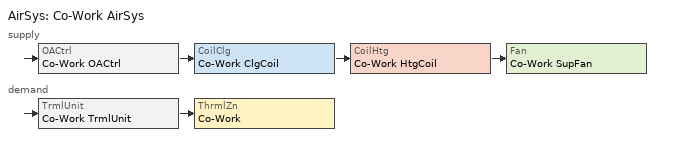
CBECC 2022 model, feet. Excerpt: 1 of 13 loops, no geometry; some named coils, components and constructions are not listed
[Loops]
AirSys 'Co-Work AirSys'
 supply: OACtrl 'Co-Work OACtrl' > CoilClg 'Co-Work ClgCoil' > CoilHtg 'Co-Work HtgCoil' > Fan 'Co-Work SupFan'
 demand: TrmlUnit 'Co-Work TrmlUnit' > ThrmlZn 'Co-Work'
[ResExtWall] Construction=R21 Ext Wall Cons
Name | Orientation | Area
ExtWall (Left 2) : A2.1-R_206; ExtWall (Left 2) : A2.1-R_309; ExtWall (Left 2) : A2.1-R_307; ExtWall (Left 2) : A2.1-R_306; ExtWall (Left 2) : A2.1-R_409; ExtWall (Left 2) : A2.1-R_407; ExtWall (Left 2) : A2.1-R_406 | Left | 102.941
ExtWall (Left 1) : A2.1_205; ExtWall (Left 1) : A2.1_305; ExtWall (Left 1) : A2.1_405 | Left | 124.014
ExtWall (Left 2) : A2.1_205; ExtWall (Left 2) : A2.1_305; ExtWall (Left 2) : A2.1_405 | Left | 104.396
ExtWall (Back 1) : A2.1_205; ExtWall (Back 1) : A2.1_305; ExtWall (Back 1) : A2.1_405 | Back | 56.1927
ExtWall (Front 1) : A2.2_203; ExtWall (Front 1) : A2.2_303; ExtWall (Front 1) : A2.2_403 | Front | 56.1927
ExtWall (Left 1) : A2.2_203; ExtWall (Left 1) : A2.2_303; ExtWall (Left 1) : A2.2_403 | Left | 120.137
ExtWall (Left 2) : A2.2_203; ExtWall (Left 2) : B2.1_314; ExtWall (Left 2) : A2.2_303; ExtWall (Left 2) : B2.1_414; ExtWall (Left 2) : A2.2_403 | Left | 104.393
ExtWall (Left 3) : A2.2_203; ExtWall (Left 3) : B2.1_314; ExtWall (Left 3) : A2.2_303; ExtWall (Left 3) : B2.1_414; ExtWall (Left 3) : A2.2_403 | Left | 4.11849
ExtWall (Back 1) : A2.2_203; ExtWall (Back 1) : B2.1_314; ExtWall (Back 1) : A2.2_303; ExtWall (Back 1) : B2.1_414; ExtWall (Back 1) : A2.2_403 | Back | 46.9872
ExtWall (Front 1) : Stair-2_L02; ExtWall (Front 1) : Stair-2_L03; ExtWall (Front 1) : Stair-2_L04 | Front | 65.1538
ExtWall (Left 1) : Stair-2_L02; ExtWall (Left 1) : Stair-2_L03; ExtWall (Left 1) : Stair-2_L04 | Left | 87.9218
ExtWall (Back 1) : Stair-2_L02; ExtWall (Back 1) : Stair-2_L03; ExtWall (Back 1) : Stair-2_L04 | Back | 36.3304
ExtWall (Front 1) : B3.1-R_201; ExtWall (Front 1) : B3.1-R_301; ExtWall (Front 1) : B3.1-R_401 | Front | 62.2512
ExtWall (Left 1) : B3.1-R_201; ExtWall (Left 1) : B3.1-R_301; ExtWall (Left 1) : B3.1-R_401 | Left | 129.584
ExtWall (Left 2) : B3.1-R_201; ExtWall (Left 2) : B3.1-R_301; ExtWall (Left 2) : B3.1-R_401 | Left | 121.591
ExtWall (Left 3) : B3.1-R_201; ExtWall (Left 3) : B3.1-R_301; ExtWall (Left 3) : B3.1-R_401 | Left | 78.7192
ExtWall (Back 1) : B3.1-R_201; ExtWall (Back 1) : B3.1_228; ExtWall (Back 1) : B3.1-R_301; ExtWall (Back 1) : B3.1_328; ExtWall (Back 1) : B3.1-R_401; ExtWall (Back 1) : B3.1_428 | Back | 351.21
ExtWall (Back 2) : B3.1-R_201; ExtWall (Back 2) : B3.1-R_301; ExtWall (Back 2) : B3.1-R_401 | Back | 62.2512
ExtWall (Right 1) : B3.1-R_201; ExtWall (Right 1) : B3.1-R_301; ExtWall (Right 1) : B3.1-R_401 | Right | 159.376
ExtWall (Front 1) : B3_202; ExtWall (Front 1) : B3_302; ExtWall (Front 1) : B3_402 | Front | 123.287
ExtWall (Front 2) : B3_202; ExtWall (Front 1) : B3.1_228; ExtWall (Front 2) : B3_302; ExtWall (Front 1) : B3.1_328; ExtWall (Front 2) : B3_402; ExtWall (Front 1) : B3.1_428 | Front | 62.0069
ExtWall (Back 1) : B3_202; ExtWall (Back 1) : B3_302; ExtWall (Back 1) : B3_402 | Back | 349.753
ExtWall (Back 2) : B3_202; ExtWall (Back 2) : B3.1_228; ExtWall (Back 2) : B3_302; ExtWall (Back 2) : B3.1_328; ExtWall (Back 2) : B3_402; ExtWall (Back 2) : B3.1_428 | Back | 62.0069
ExtWall (Right 1) : B3_202; ExtWall (Right 1) : B3_302; ExtWall (Right 1) : B3_402 | Right | 120.137
ExtWall (Right 2) : B3_202; ExtWall (Right 2) : B3.1_228; ExtWall (Right 2) : B3_302; ExtWall (Right 2) : B3.1_328; ExtWall (Right 2) : B3_402; ExtWall (Right 2) : B3.1_428 | Right | 129.584
ExtWall (Right 3) : B3_202; ExtWall (Right 3) : B3_302; ExtWall (Right 3) : B3_402 | Right | 78.7192
ExtWall (Front 1) : A2-R_225; ExtWall (Front 1) : A2-R_325; ExtWall (Front 1) : A2-R_425 | Front | 9.20552
ExtWall (Back 1) : A2-R_225; ExtWall (Back 1) : Stair-3_L03; ExtWall (Back 1) : A2.1-R_307; ExtWall (Back 1) : A2-R_325; ExtWall (Back 1) : Stair-3_L04; ExtWall (Back 1) : A2.1-R_407; ExtWall (Back 1) : A2-R_425 | Back | 55.9513
ExtWall (Right 1) : A2-R_225; ExtWall (Right 1) : A2-R_325; ExtWall (Right 1) : A2-R_425 | Right | 124.014
ExtWall (Right 2) : A2-R_225; ExtWall (Right 2) : A2-R_325; ExtWall (Right 2) : A2-R_425 | Right | 104.393
ExtWall (Front 1) : B2_227; ExtWall (Front 1) : B2_327; ExtWall (Front 1) : B2_427 | Front | 46.7458
ExtWall (Right 1) : B2_227; ExtWall (Right 1) : B2_327; ExtWall (Right 1) : B2_427 | Right | 230.102
ExtWall (Right 2) : B2_227; ExtWall (Right 2) : B2_327; ExtWall (Right 2) : B2_427 | Right | 102.941
ExtWall (Left 1) : B3.1_228; ExtWall (Left 1) : B3.1_328; ExtWall (Left 1) : B3.1_428 | Left | 251.416
ExtWall (Right 1) : B3.1_228; ExtWall (Right 1) : B3.1_328; ExtWall (Right 1) : B3.1_428 | Right | 120.622
ExtWall (Right 3) : B3.1_228; ExtWall (Right 3) : B3.1_328; ExtWall (Right 3) : B3.1_428 | Right | 78.4779
ExtWall (Front 1) : Stair-1; ExtWall (Front 1) : Stair-1_L03; ExtWall (Front 1) : Stair-1_L04 | Front | 61.7655
ExtWall (Back 1) : Stair-1; ExtWall (Back 1) : Stair-1_L03; ExtWall (Back 1) : Stair-1_L04 | Back | 65.881
ExtWall (Right 1) : Stair-1; ExtWall (Right 1) : Stair-1_L03; ExtWall (Right 1) : Stair-1_L04 | Right | 90.8274
ExtWall (Left 1) : B2.2-R_219; ExtWall (Left 1) : B2.2_217; ExtWall (Left 1) : B2.2-R_319; ExtWall (Left 1) : B2.2_317; ExtWall (Left 1) : B2.2-R_419; ExtWall (Left 1) : B2.2_417 | Left | 65.1538
ExtWall (Back 1) : B2.2-R_219; ExtWall (Back 1) : B2.2-R_319; ExtWall (Back 1) : B2.2-R_419 | Back | 230.099
ExtWall (Back 2) : B2.2-R_219; ExtWall (Back 1) : A2.1-R_309; ExtWall (Back 2) : B2.2-R_319; ExtWall (Back 1) : A2.1-R_409; ExtWall (Back 2) : B2.2-R_419 | Back | 104.396
ExtWall (Right 1) : B2.2-R_219; ExtWall (Right 1) : B2.2-R_319; ExtWall (Right 1) : B2.2-R_419 | Right | 86.9532
ExtWall (Back 1) : B2.2_217; ExtWall (Back 1) : B2.2_215; ExtWall (Back 1) : B2.2_317; ExtWall (Back 1) : B2.2_315; ExtWall (Back 1) : B2.2_417; ExtWall (Back 1) : B2.2_415 | Back | 231.556
ExtWall (Back 2) : B2.2_217; ExtWall (Back 2) : B2.2_215; ExtWall (Back 2) : B2.2_317; ExtWall (Back 2) : B2.2_315; ExtWall (Back 2) : B2.2_417; ExtWall (Back 2) : B2.2_415 | Back | 102.938
ExtWall (Right 1) : B2.2_217; ExtWall (Right 1) : B2.2_215; ExtWall (Right 1) : B2.2_317; ExtWall (Right 1) : B2.2_315; ExtWall (Right 1) : B2.2_417; ExtWall (Right 1) : B2.2_415 | Right | 65.1538
ExtWall (Left 1) : B2.2_215; ExtWall (Left 1) : B2.2_315; ExtWall (Left 1) : B2.2_415 | Left | 86.9532
ExtWall (Back 1) : A1-R_213; ExtWall (Back 1) : A1_221; ExtWall (Back 1) : A1-R_313; ExtWall (Back 1) : A1_321; ExtWall (Back 1) : A1-R_413; ExtWall (Back 1) : A1_421 | Back | 71.9365
ExtWall (Back 2) : A1-R_213; ExtWall (Back 3) : A1_221; ExtWall (Back 2) : A1-R_313; ExtWall (Back 3) : A1_321; ExtWall (Back 2) : A1-R_413; ExtWall (Back 3) : A1_421 | Back | 56.3459
ExtWall (Back 3) : A1-R_213; ExtWall (Back 4) : A1_221; ExtWall (Back 3) : A1-R_313; ExtWall (Back 4) : A1_321; ExtWall (Back 3) : A1-R_413; ExtWall (Back 4) : A1_421 | Back | 62.3429
ExtWall (Back 4) : A1-R_213; ExtWall (Back 5) : A1_221; ExtWall (Back 4) : A1-R_313; ExtWall (Back 5) : A1_321; ExtWall (Back 4) : A1-R_413; ExtWall (Back 5) : A1_421 | Back | 4.28743
ExtWall (Right 1) : A1-R_213; ExtWall (Right 1) : B1_204; ExtWall (Right 1) : A1-R_313; ExtWall (Right 1) : B1_304; ExtWall (Right 1) : A1-R_413; ExtWall (Right 1) : B1_404 | Right | 4.79609
ExtWall (Right 2) : A1-R_213; ExtWall (Right 2) : A1-R_313; ExtWall (Right 2) : A1-R_413 | Right | 3.42428
ExtWall (Back 1) : B1_204; ExtWall (Back 2) : B1.1-R_226; ExtWall (Back 1) : B1_304; ExtWall (Back 2) : B1.1-R_326; ExtWall (Back 1) : B1_404; ExtWall (Back 2) : B1.1-R_426 | Back | 3.42638
ExtWall (Right 2) : B1_204; ExtWall (Right 2) : B1_304; ExtWall (Right 2) : B1_404 | Right | 56.3459
ExtWall (Right 3) : B1_204; ExtWall (Right 3) : B1_304; ExtWall (Right 3) : B1_404 | Right | 62.3408
ExtWall (Right 4) : B1_204; ExtWall (Right 4) : B1_304; ExtWall (Right 4) : B1_404 | Right | 4.28743
ExtWall (Right 5) : B1_204; ExtWall (Right 5) : B1_304; ExtWall (Right 5) : B1_404 | Right | 176.332
ExtWall (Left 1) : A1_221; ExtWall (Left 1) : A1_321; ExtWall (Left 1) : A1_421 | Left | 3.42428
ExtWall (Back 2) : A1_221; ExtWall (Back 1) : B1.1-R_226; ExtWall (Back 2) : A1_321; ExtWall (Back 1) : B1.1-R_326; ExtWall (Back 2) : A1_421; ExtWall (Back 1) : B1.1-R_426 | Back | 4.79609
ExtWall (Left 1) : B1.1-R_226; ExtWall (Left 1) : B1.1-R_326; ExtWall (Left 1) : B1.1-R_426 | Left | 56.3459
ExtWall (Left 2) : B1.1-R_226; ExtWall (Left 2) : B1.1-R_326; ExtWall (Left 2) : B1.1-R_426 | Left | 62.3408
ExtWall (Left 3) : B1.1-R_226; ExtWall (Left 3) : B1.1-R_326; ExtWall (Left 3) : B1.1-R_426 | Left | 4.28743
ExtWall (Left 4) : B1.1-R_226; ExtWall (Left 4) : B1.1-R_326; ExtWall (Left 4) : B1.1-R_426 | Left | 176.332
ExtWall (Back 3) : B1.1-R_226; ExtWall (Back 3) : B1.1-R_326; ExtWall (Back 3) : B1.1-R_426 | Back | 223.561
ExtWall (Front 1) : Corridor-1_L02; ExtWall (Front 1) : Corridor-1_L03 | Front | 19.618
ExtWall (Front 2) : Corridor-1_L02; ExtWall (Front 2) : Corridor-1_L03 | Front | 107.057
ExtWall (Front 3) : Corridor-1_L02; ExtWall (Front 3) : Corridor-1_L03 | Front | 60.5526
ExtWall (Back 1) : Corridor-1_L02; ExtWall (Back 1) : Corridor-1_L03 | Back | 29.5506
ExtWall (Right 1) : Corridor-1_L02; ExtWall (Right 1) : Corridor-1_L03 | Right | 56.1898
ExtWall (Right 2) : Corridor-1_L02; ExtWall (Right 2) : Corridor-1_L03 | Right | 80.4149
ExtWall (Right 3) : Corridor-1_L02 | Right | 220.897
ExtWall (Right 4) : Corridor-1_L02; ExtWall (Right 4) : Corridor-1_L03 | Right | 56.1927
ExtWall (Left 1) : Corridor-2_L02; ExtWall (Left 1) : Corridor-2_L03 | Left | 222.11
ExtWall (Front 1) : A4_323; ExtWall (Front 1) : A4-R_322; ExtWall (Front 1) : A4_320; ExtWall (Front 1) : A4-R_318; ExtWall (Front 1) : A4_316; ExtWall (Front 1) : A4_423; ExtWall (Front 1) : A4-R_422; ExtWall (Front 1) : A4_420; ExtWall (Front 1) : A4-R_418; ExtWall (Front 1) : A4_416 | Front | 115.05
ExtWall (Front 2) : A4_323; ExtWall (Front 2) : A4-R_322; ExtWall (Front 2) : A4_320; ExtWall (Front 2) : A4-R_318; ExtWall (Front 2) : A4_316; ExtWall (Front 2) : A4_423; ExtWall (Front 2) : A4-R_422; ExtWall (Front 2) : A4_420; ExtWall (Front 2) : A4-R_418; ExtWall (Front 2) : A4_416 | Front | 72.6637
ExtWall (Front 3) : A4_323; ExtWall (Front 3) : A4_320; ExtWall (Front 3) : A4_316; ExtWall (Front 3) : A4_423; ExtWall (Front 3) : A4_420; ExtWall (Front 3) : A4_416 | Front | 113.598
ExtWall (Left 1) : A4_323; ExtWall (Left 1) : A4-R_322; ExtWall (Left 1) : A4_320; ExtWall (Left 1) : A4-R_318; ExtWall (Left 1) : A4_316; ExtWall (Left 1) : A7_314; ExtWall (Left 1) : A4_423; ExtWall (Left 1) : A4-R_422; ExtWall (Left 1) : A4_420; ExtWall (Left 1) : A4-R_418; ExtWall (Left 1) : A4_416; ExtWall (Left 1) : A7_414 | Left | 70.968
ExtWall (Right 1) : A4_323; ExtWall (Right 1) : A4-R_322; ExtWall (Right 1) : A4_320; ExtWall (Right 1) : A4-R_318; ExtWall (Right 1) : A4_316; ExtWall (Right 1) : A7_314; ExtWall (Right 1) : A4_423; ExtWall (Right 1) : A4-R_422; ExtWall (Right 1) : A4_420; ExtWall (Right 1) : A4-R_418; ExtWall (Right 1) : A4_416; ExtWall (Right 1) : A7_414 | Right | 70.968
ExtWall (Right 2) : A4_323; ExtWall (Right 2) : A4_423 | Right | 19.6984
ExtWall (Front 3) : A4-R_322; ExtWall (Front 3) : A4-R_318; ExtWall (Front 3) : A4-R_422; ExtWall (Front 3) : A4-R_418 | Front | 113.357
ExtWall (Front 1) : A7_314; ExtWall (Front 1) : A7_414 | Front | 178.755
ExtWall (Front 2) : A7_314; ExtWall (Front 2) : A7_414 | Front | 68.0624
ExtWall (Front 3) : A7_314; ExtWall (Front 3) : A7_414 | Front | 188.682
ExtWall (Front 1) : A4-R_310; ExtWall (Front 2) : A4-R_312; ExtWall (Front 1) : A4-R_410; ExtWall (Front 2) : A4-R_412 | Front | 70.968
ExtWall (Back 1) : A4-R_310; ExtWall (Back 1) : A4-R_410 | Back | 82.0242
ExtWall (Back 2) : A4-R_310; ExtWall (Back 1) : A4-R_312; ExtWall (Back 2) : A4-R_410; ExtWall (Back 1) : A4-R_412 | Back | 70.968
ExtWall (Right 1) : A4-R_310; ExtWall (Right 1) : A4-R_312; ExtWall (Right 1) : A4-R_410; ExtWall (Right 1) : A4-R_412 | Right | 115.05
ExtWall (Right 2) : A4-R_310; ExtWall (Right 2) : A4-R_312; ExtWall (Right 2) : A4-R_410; ExtWall (Right 2) : A4-R_412 | Right | 72.6637
ExtWall (Right 3) : A4-R_310; ExtWall (Right 3) : A4-R_312; ExtWall (Right 3) : A4-R_410; ExtWall (Right 3) : A4-R_412 | Right | 113.357
ExtWall (Front 1) : A4-R_312; ExtWall (Front 1) : A4-R_412 | Front | 240.518
ExtWall (Left 1) : A4-R_312; ExtWall (Left 1) : A4-R_412 | Left | 44.5673
ExtWall (Front 1) : B2.1_314; ExtWall (Front 1) : B2.1_414 | Front | 304.459
ExtWall (Left 1) : B2.1_314; ExtWall (Left 1) : B2.1_414 | Left | 227.438
ExtWall (Front 1) : Stair-3_L03; ExtWall (Front 1) : A2.1-R_309; ExtWall (Front 1) : A2.1-R_307; ExtWall (Front 1) : A2.1-R_306; ExtWall (Front 1) : Stair-3_L04; ExtWall (Front 1) : A2.1-R_409; ExtWall (Front 1) : A2.1-R_407; ExtWall (Front 1) : A2.1-R_406 | Front | 55.9513
ExtWall (Left 1) : Stair-3_L03; ExtWall (Left 1) : Stair-3_L04 | Left | 89.3761
ExtWall (Left 1) : A2.1-R_309; ExtWall (Left 1) : A2.1-R_307; ExtWall (Left 1) : A2.1-R_306; ExtWall (Left 1) : A2.1-R_409; ExtWall (Left 1) : A2.1-R_407; ExtWall (Left 1) : A2.1-R_406 | Left | 125.706
ExtWall (Right 3) : Corridor-1_L03 | Right | 220.9
[ResWin] SpecMethod=Overall Window Area
Name | WinType
Window (Left 2) : A2.1-R_206; Window (Left 1) : A2.2_203; Window (Left 2) : A2.2_203; Window (Left 3) : B3.1-R_201; Window (Left 4) : B3.1-R_201; Window (Back 3) : B3.1-R_201; Window (Back 1) : B3_202; Window (Right 1) : B3_202; Window (Right 4) : B3_202; Window (Right 1) : A2-R_225; Window (Right 2) : A2-R_225; Window (Right 1) : B2_227; Window (Right 2) : B2_227; Window (Right 3) : B2_227; Window (Back 1) : B3.1_228; Window (Right 1) : B3.1_228; Window (Right 4) : B3.1_228; Window (Back 1) : B2.2-R_219; Window (Back 2) : B2.2-R_219; Window (Back 3) : B2.2-R_219; Window (Back 1) : B2.2_217; Window (Back 2) : B2.2_217; Window (Back 3) : B2.2_217; Window (Back 1) : B2.2_215; Window (Back 2) : B2.2_215; Window (Back 3) : B2.2_215; Window (Left 1) : Corridor-2_L02; Window (Left 2) : Corridor-2_L02; Window (Front 1) : A4_323; Window (Front 4) : A4_323; Window (Front 1) : A4-R_322; Window (Front 4) : A4-R_322; Window (Front 1) : A4_320; Window (Front 4) : A4_320; Window (Front 1) : A4-R_318; Window (Front 4) : A4-R_318; Window (Front 1) : A4_316; Window (Front 4) : A4_316; Window (Front 1) : A7_314; Window (Front 2) : A7_314; Window (Front 5) : A7_314; Window (Right 1) : A4-R_310; Window (Right 4) : A4-R_310; Window (Right 1) : A4-R_312; Window (Right 4) : A4-R_312; Window (Left 1) : B2.1_314; Window (Left 2) : B2.1_314; Window (Left 3) : B2.1_314; Window (Left 1) : A2.1-R_309; Window (Left 2) : A2.1-R_309; Window (Left 1) : A2.1-R_307; Window (Left 2) : A2.1-R_307; Window (Left 1) : A2.1-R_306; Window (Left 2) : A2.1-R_306; Window (Left 1) : A2.2_303; Window (Left 2) : A2.2_303; Window (Left 3) : B3.1-R_301; Window (Left 4) : B3.1-R_301; Window (Back 3) : B3.1-R_301; Window (Back 1) : B3_302; Window (Right 1) : B3_302; Window (Right 4) : B3_302; Window (Right 1) : A2-R_325; Window (Right 2) : A2-R_325; Window (Right 1) : B2_327; Window (Right 2) : B2_327; Window (Right 3) : B2_327; Window (Back 1) : B3.1_328; Window (Right 1) : B3.1_328; Window (Right 4) : B3.1_328; Window (Back 1) : B2.2-R_319; Window (Back 2) : B2.2-R_319; Window (Back 3) : B2.2-R_319; Window (Back 1) : B2.2_317; Window (Back 2) : B2.2_317; Window (Back 3) : B2.2_317; Window (Back 1) : B2.2_315; Window (Back 2) : B2.2_315; Window (Back 3) : B2.2_315; Window (Left 1) : Corridor-2_L03; Window (Left 2) : Corridor-2_L03; Window (Front 1) : A4_423; Window (Front 4) : A4_423; Window (Front 1) : A4-R_422; Window (Front 4) : A4-R_422; Window (Front 1) : A4_420; Window (Front 4) : A4_420; Window (Front 1) : A4-R_418; Window (Front 4) : A4-R_418; Window (Front 1) : A4_416; Window (Front 4) : A4_416; Window (Front 1) : A7_414; Window (Front 2) : A7_414; Window (Front 5) : A7_414; Window (Right 1) : A4-R_410; Window (Right 4) : A4-R_410; Window (Right 1) : A4-R_412; Window (Right 4) : A4-R_412; Window (Left 1) : B2.1_414; Window (Left 2) : B2.1_414; Window (Left 3) : B2.1_414; Window (Left 1) : A2.1-R_409; Window (Left 2) : A2.1-R_409; Window (Left 1) : A2.1-R_407; Window (Left 2) : A2.1-R_407; Window (Left 1) : A2.1-R_406; Window (Left 2) : A2.1-R_406; Window (Left 1) : A2.2_403; Window (Left 2) : A2.2_403; Window (Left 3) : B3.1-R_401; Window (Left 4) : B3.1-R_401; Window (Back 3) : B3.1-R_401; Window (Back 1) : B3_402; Window (Right 1) : B3_402; Window (Right 4) : B3_402; Window (Right 1) : A2-R_425; Window (Right 2) : A2-R_425; Window (Right 1) : B2_427; Window (Right 2) : B2_427; Window (Right 3) : B2_427; Window (Back 1) : B3.1_428; Window (Right 1) : B3.1_428; Window (Right 4) : B3.1_428; Window (Back 1) : B2.2-R_419; Window (Back 2) : B2.2-R_419; Window (Back 3) : B2.2-R_419; Window (Back 1) : B2.2_417; Window (Back 2) : B2.2_417; Window (Back 3) : B2.2_417; Window (Back 1) : B2.2_415; Window (Back 2) : B2.2_415; Window (Back 3) : B2.2_415 | ResidentialWindowType 2
Window (Back 1) : A2.2_203; Window (Front 1) : B3.1-R_201; Window (Front 1) : B3_202; Window (Back 1) : A2-R_225; Window (Front 1) : B2_227; Window (Front 1) : B3.1_228; Window (Left 1) : B2.2-R_219; Window (Right 1) : B2.2_217; Window (Right 1) : B2.2_215; Window (Back 2) : A1-R_213; Window (Right 1) : B1_204; Window (Back 2) : A1_221; Window (Left 1) : B1.1-R_226; Window (Front 3) : A4_323; Window (Front 2) : A4-R_322; Window (Front 3) : A4_320; Window (Front 2) : A4-R_318; Window (Front 3) : A4_316; Window (Front 4) : A7_314; Window (Left 1) : A7_314; Window (Right 2) : A4-R_310; Window (Right 2) : A4-R_312; Window (Back 1) : B2.1_314; Window (Front 1) : A2.1-R_309; Window (Front 1) : A2.1-R_307; Window (Front 1) : A2.1-R_306; Window (Back 1) : A2.2_303; Window (Front 1) : B3.1-R_301; Window (Front 1) : B3_302; Window (Back 1) : A2-R_325; Window (Front 1) : B2_327; Window (Front 1) : B3.1_328; Window (Left 1) : B2.2-R_319; Window (Right 1) : B2.2_317; Window (Right 1) : B2.2_315; Window (Back 2) : A1-R_313; Window (Right 1) : B1_304; Window (Back 2) : A1_321; Window (Left 1) : B1.1-R_326; Window (Front 3) : A4_423; Window (Front 2) : A4-R_422; Window (Front 3) : A4_420; Window (Front 2) : A4-R_418; Window (Front 3) : A4_416; Window (Front 4) : A7_414; Window (Left 1) : A7_414; Window (Right 2) : A4-R_410; Window (Right 2) : A4-R_412; Window (Back 1) : B2.1_414; Window (Front 1) : A2.1-R_409; Window (Front 1) : A2.1-R_407; Window (Front 1) : A2.1-R_406; Window (Back 1) : A2.2_403; Window (Front 1) : B3.1-R_401; Window (Front 1) : B3_402; Window (Back 1) : A2-R_425; Window (Front 1) : B2_427; Window (Front 1) : B3.1_428; Window (Left 1) : B2.2-R_419; Window (Right 1) : B2.2_417; Window (Right 1) : B2.2_415; Window (Back 2) : A1-R_413; Window (Right 1) : B1_404; Window (Back 2) : A1_421; Window (Left 1) : B1.1-R_426 | ResidentialWindowType 1
Window (Left 1) : B3.1-R_201; Window (Left 2) : B3.1-R_201; Window (Back 1) : B3.1-R_201; Window (Back 2) : B3.1-R_201; Window (Back 2) : B3_202; Window (Back 3) : B3_202; Window (Right 2) : B3_202; Window (Right 3) : B3_202; Window (Back 2) : B3.1_228; Window (Back 3) : B3.1_228; Window (Right 2) : B3.1_228; Window (Right 3) : B3.1_228; Window (Back 1) : A1-R_213; Window (Back 3) : A1-R_213; Window (Right 2) : B1_204; Window (Right 3) : B1_204; Window (Right 4) : B1_204; Window (Back 1) : A1_221; Window (Back 3) : A1_221; Window (Left 2) : B1.1-R_226; Window (Left 3) : B1.1-R_226; Window (Left 4) : B1.1-R_226; Window (Left 1) : B3.1-R_301; Window (Left 2) : B3.1-R_301; Window (Back 1) : B3.1-R_301; Window (Back 2) : B3.1-R_301; Window (Back 2) : B3_302; Window (Back 3) : B3_302; Window (Right 2) : B3_302; Window (Right 3) : B3_302; Window (Back 2) : B3.1_328; Window (Back 3) : B3.1_328; Window (Right 2) : B3.1_328; Window (Right 3) : B3.1_328; Window (Back 1) : A1-R_313; Window (Back 3) : A1-R_313; Window (Right 2) : B1_304; Window (Right 3) : B1_304; Window (Right 4) : B1_304; Window (Back 1) : A1_321; Window (Back 3) : A1_321; Window (Left 2) : B1.1-R_326; Window (Left 3) : B1.1-R_326; Window (Left 4) : B1.1-R_326; Window (Left 1) : B3.1-R_401; Window (Left 2) : B3.1-R_401; Window (Back 1) : B3.1-R_401; Window (Back 2) : B3.1-R_401; Window (Back 2) : B3_402; Window (Back 3) : B3_402; Window (Right 2) : B3_402; Window (Right 3) : B3_402; Window (Back 2) : B3.1_428; Window (Back 3) : B3.1_428; Window (Right 2) : B3.1_428; Window (Right 3) : B3.1_428; Window (Back 1) : A1-R_413; Window (Back 3) : A1-R_413; Window (Right 2) : B1_404; Window (Right 3) : B1_404; Window (Right 4) : B1_404; Window (Back 1) : A1_421; Window (Back 3) : A1_421; Window (Left 2) : B1.1-R_426; Window (Left 3) : B1.1-R_426; Window (Left 4) : B1.1-R_426 | ResidentialWindowType 3
Window (Back 4) : B3.1-R_201; Window (Back 4) : B3_202; Window (Back 4) : B3.1_228; Window (Back 4) : B3.1-R_301; Window (Back 4) : B3_302; Window (Back 4) : B3.1_328; Window (Back 4) : B3.1-R_401; Window (Back 4) : B3_402; Window (Back 4) : B3.1_428 | ResidentialWindowType 26
Window (Left 1) : B3.1_228; Window (Left 2) : B3.1_228; Window (Back 1) : B1.1-R_226; Window (Back 2) : B1.1-R_226; Window (Front 3) : A7_314; Window (Front 1) : A4-R_312; Window (Front 2) : A4-R_312; Window (Left 1) : B3.1_328; Window (Left 2) : B3.1_328; Window (Back 1) : B1.1-R_326; Window (Back 2) : B1.1-R_326; Window (Front 3) : A7_414; Window (Front 1) : A4-R_412; Window (Front 2) : A4-R_412; Window (Left 1) : B3.1_428; Window (Left 2) : B3.1_428; Window (Back 1) : B1.1-R_426 | ResidentialWindowType 25
Window (Front 1) : Corridor-1_L02; Window (Front 2) : Corridor-1_L02; Window (Right 1) : Corridor-1_L02; Window (Right 2) : Corridor-1_L02; Window (Front 1) : Corridor-1_L03; Window (Front 2) : Corridor-1_L03; Window (Right 1) : Corridor-1_L03; Window (Right 2) : Corridor-1_L03 | ResidentialWindowType 27
Window (Front 2) : A4_323; Window (Front 3) : A4-R_322; Window (Front 2) : A4_320; Window (Front 3) : A4-R_318; Window (Front 2) : A4_316; Window (Right 3) : A4-R_310; Window (Right 3) : A4-R_312; Window (Front 1) : B2.1_314; Window (Front 2) : A4_423; Window (Front 3) : A4-R_422; Window (Front 2) : A4_420; Window (Front 3) : A4-R_418; Window (Front 2) : A4_416; Window (Right 3) : A4-R_410; Window (Right 3) : A4-R_412; Window (Front 1) : B2.1_414 | ResidentialWindowType 24
[ResIntFlr] IsPartySurface=1
Name | Area | FloorZ | Construction | Outside
IntFloor : A2.1-R_206 | 12.8522 | 13.5833 | R19 Interior Floor Cons | Retail-2
IntFloor : A2.1-R_206 2 | 785.914 | 13.5833 | R19 Interior Floor Cons | Retail-1
IntFloor : A2.1_205 | 796.568 | 13.5833 | R19 Interior Floor Cons | Retail-1
IntFloor : A2.2_203 | 809.124 | 13.5833 | R19 Interior Floor Cons | Retail-1
IntFloor : Stair-2_L02 | 353.351 | 13.5833 | R19 Interior Floor Cons | Stair-2
IntFloor : B3.1-R_201-2 | 927.189 | 13.5833 | Interior Floor Cons | Leasing
IntFloor : B3.1-R_201 2 | 364.305 | 13.5833 | Interior Floor Cons | Offices_Break-Rm
IntFloor : B3_202 | 344.088 | 13.5833 | Interior Floor Cons | Offices_Break-Rm
IntFloor : B3_202 2 | 462.19 | 13.5833 | Interior Floor Cons | Social-Lounge
IntFloor : B3_202 3 | 13.7501 | 13.5833 | Interior Floor Cons | Leasing
IntFloor : B3_202 2-2 | 462.19 | 13.5833 | Interior Floor Cons | Social-Lounge-2
IntFloor : A2-R_225 | 4.37605 | 13.5833 | R19 Interior Floor Cons | B2.6_127
IntFloor : A2-R_225 2 | 767.013 | 13.5833 | R19 Interior Floor Cons | A2.3-R_125
IntFloor : B2_227 | 1132.52 | 13.5833 | R19 Interior Floor Cons | B2.6_127
IntFloor : B3.1_228 | 643.87 | 13.5833 | R19 Interior Floor Cons | Sport-Lounge
IntFloor : B3.1_228-2 | 643.87 | 13.5833 | R19 Interior Floor Cons | Sport-Lounge-2
IntFloor : Stair-1 | 391.207 | 13.5833 | R19 Interior Floor Cons | Stair-1_L01
IntFloor : Stair-1 2 | 5.19364 | 13.5833 | R19 Interior Floor Cons | Sport-Lounge
IntFloor : B2.2-R_219-2; IntFloor : B2.2-R_219-2-2 | 396.073 | 13.5833 | R19 Interior Floor Cons | Fitness-Center
IntFloor : B2.2-R_219-2-3 | 396.073 | 13.5833 | R19 Interior Floor Cons | Fitness-Center-2
IntFloor : B2.2-R_219-2-4 | 396.073 | 13.5833 | R19 Interior Floor Cons | Fitness-Center-3
IntFloor : B2.2_217 | 1189.37 | 13.5833 | R19 Interior Floor Cons | Fitness-Center
IntFloor : B2.2_215 | 963.959 | 13.5833 | R19 Interior Floor Cons | Restroom_L01
IntFloor : B2.2_215 2 | 225.413 | 13.5833 | Interior Floor Cons | Pet-Spa_L01
IntFloor : A1-R_213 | 4.65438 | 13.5833 | R19 Interior Floor Cons | Restroom_L01
IntFloor : A1-R_213 2 | 705.107 | 13.5833 | R19 Interior Floor Cons | Co-Work
IntFloor : A1-R_213 3 | 20.7479 | 13.5833 | R19 Interior Floor Cons | Corridor-3
IntFloor : B1_204 | 2.35754 | 13.5833 | R19 Interior Floor Cons | Co-Work
IntFloor : B1_204 3 | 27.8803 | 13.5833 | R19 Interior Floor Cons | Corridor-3
IntFloor : B1_204 4 | 12.5657 | 13.5833 | R19 Interior Floor Cons | Corridor-3
IntFloor : B1_204 4-2 | 524.128 | 13.5833 | Interior Floor Cons | Media-Lounge
IntFloor : B1_204 5 | 450.132 | 13.5833 | Interior Floor Cons | Social-Lounge
IntFloor : A1_221 | 725.667 | 13.5833 | R19 Interior Floor Cons | A1.1_121
IntFloor : A1_221 2 | 3.9918 | 13.5833 | R19 Interior Floor Cons | Fitness-Center
IntFloor : B1.1-R_226 | 2.77574 | 13.5833 | R19 Interior Floor Cons | A1.1_121
IntFloor : B1.1-R_226 2 | 725.256 | 13.5833 | R19 Interior Floor Cons | A1.1_126
IntFloor : B1.1-R_226 3 | 285.008 | 13.5833 | R19 Interior Floor Cons | Pool-Equipment
IntFloor : Corridor-1_L02 | 1.34331 | 13.5833 | R19 Interior Floor Cons | A1.1_121
IntFloor : Corridor-1_L02 2 | 0.042922 | 13.5833 | R19 Interior Floor Cons | Media-Lounge
IntFloor : Corridor-1_L02 3 | 49.7379 | 13.5833 | R19 Interior Floor Cons | Inverter-Rm_L01
IntFloor : Corridor-1_L02 4 | 3.25153 | 13.5833 | R19 Interior Floor Cons | Parking-Garages-2
IntFloor : Corridor-1_L02 5 | 174.563 | 13.5833 | R19 Interior Floor Cons | Retail-4
IntFloor : Corridor-1_L02 6 | 71.9934 | 13.5833 | R19 Interior Floor Cons | Electrical-Rm_1
IntFloor : Corridor-1_L02 7 | 1842.29 | 13.5833 | R19 Interior Floor Cons | Corridor-2
IntFloor : Corridor-1_L02 8 | 54.7679 | 13.5833 | R19 Interior Floor Cons | Corridor-1
IntFloor : Corridor-1_L02 9 | 151.961 | 13.5833 | R19 Interior Floor Cons | Trash-1
IntFloor : Corridor-1_L02 10 | 84.115 | 13.5833 | R19 Interior Floor Cons | Elevator-1_L01
IntFloor : Corridor-1_L02 11 | 130.139 | 13.5833 | R19 Interior Floor Cons | Electric-Rm-2
IntFloor : Corridor-1_L02 12 | 229.117 | 13.5833 | R19 Interior Floor Cons | Trash-2_L01
IntFloor : Corridor-1_L02 13 | 811.591 | 13.5833 | R19 Interior Floor Cons | Corridor-3
IntFloor : Corridor-2_L02 | 4.74282 | 13.5833 | R19 Interior Floor Cons | A1.1_126
IntFloor : Corridor-2_L02 2 | 19.5464 | 13.5833 | R19 Interior Floor Cons | Sport-Lounge
IntFloor : Corridor-2_L02 3 | 1.53463 | 13.5833 | R19 Interior Floor Cons | Pool-Equipment
IntFloor : Corridor-3_L02 | 50.8752 | 13.5833 | R19 Interior Floor Cons | Offices_Break-Rm
IntFloor : Corridor-3_L02 2 | 53.3827 | 13.5833 | R19 Interior Floor Cons | Leasing
IntFloor : Corridor-3_L02 3 | 396.678 | 13.5833 | R19 Interior Floor Cons | Corridor-3
IntFloor : A4_323 | 815.858 | 22.6667 | R19 Interior Floor Cons | A4_223
IntFloor : A4-R_322 | 815.154 | 22.6667 | R19 Interior Floor Cons | A4-R_222
IntFloor : A4_320 | 815.858 | 22.6667 | R19 Interior Floor Cons | A4_220
IntFloor : A4-R_318 | 815.154 | 22.6667 | R19 Interior Floor Cons | A4-R_218
IntFloor : A4_316 | 815.858 | 22.6667 | R19 Interior Floor Cons | A4_216
IntFloor : A7_314 | 1063.27 | 22.6667 | R19 Interior Floor Cons | A7_214
IntFloor : A4-R_310 | 815.154 | 22.6667 | R19 Interior Floor Cons | A4-R_210
IntFloor : A4-R_312 | 815.154 | 22.6667 | R19 Interior Floor Cons | A4-R_212
IntFloor : B2.1_314 | 1180.23 | 22.6667 | R19 Interior Floor Cons | B2.1_214
IntFloor : Stair-3_L03 | 339.517 | 22.6667 | R19 Interior Floor Cons | Stair-3_L02
IntFloor : A2.1-R_309 | 798.766 | 22.6667 | R19 Interior Floor Cons | A2.1-R_209
IntFloor : A2.1-R_307 | 798.766 | 22.6667 | R19 Interior Floor Cons | A2.1-R_207
IntFloor : A2.1-R_306 | 798.766 | 22.6667 | R19 Interior Floor Cons | A2.1-R_206
IntFloor : A2.1_305 | 796.568 | 22.6667 | R19 Interior Floor Cons | A2.1_205
IntFloor : A2.2_303 | 809.124 | 22.6667 | R19 Interior Floor Cons | A2.2_203
IntFloor : Stair-2_L03 | 353.351 | 22.6667 | R19 Interior Floor Cons | Stair-2_L02
IntFloor : B3.1-R_301 | 1291.49 | 22.6667 | R19 Interior Floor Cons | B3.1-R_201
IntFloor : B3_302 | 1282.24 | 22.6667 | R19 Interior Floor Cons | B3_202
IntFloor : A2-R_325 | 771.389 | 22.6667 | R19 Interior Floor Cons | A2-R_225
IntFloor : B2_327 | 1132.52 | 22.6667 | R19 Interior Floor Cons | B2_227
IntFloor : B3.1_328 | 1287.74 | 22.6667 | R19 Interior Floor Cons | B3.1_228
IntFloor : Stair-1_L03 | 397.559 | 22.6667 | R19 Interior Floor Cons | Stair-1
IntFloor : B2.2-R_319 | 1188.22 | 22.6667 | R19 Interior Floor Cons | B2.2-R_219
IntFloor : B2.2_317 | 1189.37 | 22.6667 | R19 Interior Floor Cons | B2.2_217
IntFloor : B2.2_315 | 1189.37 | 22.6667 | R19 Interior Floor Cons | B2.2_215
IntFloor : A1-R_313 | 730.519 | 22.6667 | R19 Interior Floor Cons | A1-R_213
IntFloor : B1_304 | 1017.07 | 22.6667 | R19 Interior Floor Cons | B1_204
IntFloor : A1_321 | 730.519 | 22.6667 | R19 Interior Floor Cons | A1_221
IntFloor : B1.1-R_326 | 1017.07 | 22.6667 | R19 Interior Floor Cons | B1.1-R_226
IntFloor : Corridor-2_L03 | 450.583 | 22.6667 | R19 Interior Floor Cons | Corridor-2_L02
IntFloor : Corridor-3_L03 | 500.936 | 22.6667 | R19 Interior Floor Cons | Corridor-3_L02
IntFloor : Corridor-1_L03 | 3606.32 | 22.6667 | R19 Interior Floor Cons | Corridor-1_L02
IntFloor : A4_423 | 815.858 | 31.75 | R19 Interior Floor Cons | A4_323
IntFloor : A4-R_422 | 815.154 | 31.75 | R19 Interior Floor Cons | A4-R_322
IntFloor : A4_420 | 815.858 | 31.75 | R19 Interior Floor Cons | A4_320
IntFloor : A4-R_418 | 815.154 | 31.75 | R19 Interior Floor Cons | A4-R_318
IntFloor : A4_416 | 815.858 | 31.75 | R19 Interior Floor Cons | A4_316
IntFloor : A7_414 | 1063.27 | 31.75 | R19 Interior Floor Cons | A7_314
IntFloor : A4-R_410 | 815.154 | 31.75 | R19 Interior Floor Cons | A4-R_310
IntFloor : A4-R_412 | 815.154 | 31.75 | R19 Interior Floor Cons | A4-R_312
IntFloor : B2.1_414 | 1180.23 | 31.75 | R19 Interior Floor Cons | B2.1_314
IntFloor : Stair-3_L04 | 339.517 | 31.75 | R19 Interior Floor Cons | Stair-3_L03
IntFloor : A2.1-R_409 | 798.766 | 31.75 | R19 Interior Floor Cons | A2.1-R_309
IntFloor : A2.1-R_407 | 798.766 | 31.75 | R19 Interior Floor Cons | A2.1-R_307
IntFloor : A2.1-R_406 | 798.766 | 31.75 | R19 Interior Floor Cons | A2.1-R_306
IntFloor : A2.1_405 | 796.568 | 31.75 | R19 Interior Floor Cons | A2.1_305
IntFloor : A2.2_403 | 809.124 | 31.75 | R19 Interior Floor Cons | A2.2_303
IntFloor : Stair-2_L04 | 353.351 | 31.75 | R19 Interior Floor Cons | Stair-2_L03
IntFloor : B3.1-R_401 | 1291.49 | 31.75 | R19 Interior Floor Cons | B3.1-R_301
IntFloor : B3_402 | 1282.24 | 31.75 | R19 Interior Floor Cons | B3_302
IntFloor : A2-R_425 | 771.389 | 31.75 | R19 Interior Floor Cons | A2-R_325
IntFloor : B2_427 | 1132.52 | 31.75 | R19 Interior Floor Cons | B2_327
IntFloor : B3.1_428 | 1287.74 | 31.75 | R19 Interior Floor Cons | B3.1_328
IntFloor : Stair-1_L04 | 397.559 | 31.75 | R19 Interior Floor Cons | Stair-1_L03
IntFloor : B2.2-R_419 | 1188.22 | 31.75 | R19 Interior Floor Cons | B2.2-R_319
IntFloor : B2.2_417 | 1189.37 | 31.75 | R19 Interior Floor Cons | B2.2_317
IntFloor : B2.2_415 | 1189.37 | 31.75 | R19 Interior Floor Cons | B2.2_315
IntFloor : A1-R_413 | 730.519 | 31.75 | R19 Interior Floor Cons | A1-R_313
IntFloor : B1_404 | 1017.07 | 31.75 | R19 Interior Floor Cons | B1_304
IntFloor : A1_421 | 730.519 | 31.75 | R19 Interior Floor Cons | A1_321
[ResIntWall] Construction=R19 Interior Wall Cons; IsPartySurface=1
Name | Area | Outside
IntWall : A2.1-R_206 | 313.423 | A2.1_205
IntWall : A2.1-R_206 2 | 39.978 | Corridor-3_L02
IntWall : A2.1-R_206 3 | 188.67 | Corridor-1_L02
IntWall : A2.1_205 | 257.23 | A2.2_203
IntWall : A2.1_205 2 | 228.409 | Corridor-3_L02
IntWall : A2.2_203 | 266.436 | Stair-2_L02
IntWall : A2.2_203 2 | 228.648 | Corridor-3_L02
IntWall : Stair-2_L02 | 295.259 | B3.1-R_201
IntWall : Stair-2_L02 2 | 87.9218 | Corridor-3_L02
IntWall : B3.1-R_201 | 91.7989 | B3_202
IntWall : B3.1-R_201 2 | 78.7192 | Corridor-3_L02
IntWall : B3.1-R_201 3 | 55.9513 | Corridor-3_L02
IntWall : B3_202 | 171.969 | B1_204
IntWall : B3_202 2 | 159.617 | Corridor-3_L02
IntWall : B3_202 3; IntWall : B1_204 | 54.497 | Corridor-3_L02
IntWall : B3_202 4 | 77.0236 | Corridor-3_L02
IntWall : A2-R_225 | 248.269 | B2_227
IntWall : A2-R_225 2 | 147.992 | Corridor-2_L02
IntWall : A2-R_225 3 | 295.015 | Corridor-1_L02
IntWall : A2-R_225 4 | 80.4149 | Corridor-1_L02
IntWall : B2_227 | 295.015 | Stair-1
IntWall : B2_227 2 | 333.044 | Corridor-2_L02
IntWall : B3.1_228 | 295.259 | Stair-1
IntWall : B3.1_228 2 | 77.2679 | Corridor-2_L02
IntWall : B3.1_228 3 | 55.9513 | Corridor-2_L02
IntWall : Stair-1 | 4.35988 | Corridor-2_L02
IntWall : Stair-1 2 | 90.8274 | Corridor-2_L02
IntWall : B2.2-R_219 | 248.269 | B2.2_217
IntWall : B2.2-R_219 2 | 226.469 | A1_221
IntWall : B2.2-R_219 3; IntWall : B2.2_217 2; IntWall : B2.2_215 2 | 334.495 | Corridor-1_L02
IntWall : B2.2_217 | 248.269 | B2.2_215
IntWall : B2.2_215 | 226.469 | A1-R_213
IntWall : A1-R_213 | 222.993 | B1_204
IntWall : A1-R_213 2; IntWall : A1_221 3 | 322.625 | Corridor-1_L02
IntWall : A1-R_213 3; IntWall : B1_204 3; IntWall : A1_221 2; IntWall : B1.1-R_226 3 | 76.055 | Corridor-1_L02
IntWall : B1_204 2 | 427.021 | Corridor-3_L02
IntWall : A1_221 | 222.993 | B1.1-R_226
IntWall : B1.1-R_226 | 2.90559 | Corridor-2_L02
IntWall : B1.1-R_226 2 | 427.021 | Corridor-2_L02
IntWall : Corridor-2_L02 | 57.4056 | Corridor-1_L02
IntWall : Corridor-3_L02 | 55.9513 | Corridor-1_L02
IntWall : A4_323 | 240.518 | A4-R_322
IntWall : A4_323 2; IntWall : A4_320 2; IntWall : A4_316 2 | 301.312 | Corridor-1_L03
IntWall : A4_323 3 | 220.819 | Corridor-1_L03
IntWall : A4-R_322 | 240.518 | A4_320
IntWall : A4-R_322 2; IntWall : A4-R_318 2; IntWall : A4-R_310 3 | 301.07 | Corridor-1_L03
IntWall : A4_320 | 240.518 | A4-R_318
IntWall : A4-R_318 | 240.518 | A4_316
IntWall : A4_316 | 240.518 | A7_314
IntWall : A7_314 | 149.687 | Corridor-1_L03
IntWall : A7_314 2 | 134.185 | Corridor-1_L03
IntWall : A7_314 3 | 90.8304 | Corridor-1_L03
IntWall : A7_314 4 | 301.315 | Corridor-1_L03
IntWall : A4-R_310 | 240.518 | A4-R_312
IntWall : A4-R_310 2 | 158.493 | Corridor-1_L03
IntWall : A4-R_312 | 256.503 | Corridor-1_L03
IntWall : B2.1_314 | 257.471 | Stair-3_L03
IntWall : B2.1_314 2 | 335.949 | Corridor-1_L03
IntWall : Stair-3_L03 | 257.471 | A2.1-R_309
IntWall : Stair-3_L03 2 | 89.3761 | Corridor-1_L03
IntWall : A2.1-R_309 | 209.027 | A2.1-R_307
IntWall : A2.1-R_309 2; IntWall : A2.1-R_307 2 | 228.648 | Corridor-1_L03
IntWall : A2.1-R_307 | 257.471 | A2.1-R_306
IntWall : A2.1-R_307 3 | 48.4444 | Corridor-1_L03
IntWall : A2.1-R_306 | 313.423 | A2.1_305
IntWall : A2.1-R_306 2 | 39.978 | Corridor-3_L03
IntWall : A2.1-R_306 3 | 188.67 | Corridor-1_L03
IntWall : A2.1_305 | 257.23 | A2.2_303
IntWall : A2.1_305 2 | 228.409 | Corridor-3_L03
IntWall : A2.2_303 | 266.436 | Stair-2_L03
IntWall : A2.2_303 2 | 228.648 | Corridor-3_L03
IntWall : Stair-2_L03 | 295.259 | B3.1-R_301
IntWall : Stair-2_L03 2 | 87.9218 | Corridor-3_L03
IntWall : B3.1-R_301 | 91.7989 | B3_302
IntWall : B3.1-R_301 2 | 78.7192 | Corridor-3_L03
IntWall : B3.1-R_301 3 | 55.9513 | Corridor-3_L03
IntWall : B3_302 | 171.969 | B1_304
IntWall : B3_302 2 | 159.617 | Corridor-3_L03
IntWall : B3_302 3; IntWall : B1_304 | 54.497 | Corridor-3_L03
IntWall : B3_302 4 | 77.0236 | Corridor-3_L03
IntWall : A2-R_325 | 248.269 | B2_327
IntWall : A2-R_325 2 | 147.992 | Corridor-2_L03
IntWall : A2-R_325 3 | 295.015 | Corridor-1_L03
IntWall : A2-R_325 4 | 80.4119 | Corridor-1_L03
IntWall : B2_327 | 295.015 | Stair-1_L03
IntWall : B2_327 2 | 333.044 | Corridor-2_L03
IntWall : B3.1_328 | 295.259 | Stair-1_L03
IntWall : B3.1_328 2 | 77.2679 | Corridor-2_L03
IntWall : B3.1_328 3 | 55.9513 | Corridor-2_L03
IntWall : Stair-1_L03 | 4.35988 | Corridor-2_L03
IntWall : Stair-1_L03 2 | 90.8274 | Corridor-2_L03
IntWall : B2.2-R_319 | 248.269 | B2.2_317
IntWall : B2.2-R_319 2 | 226.469 | A1_321
IntWall : B2.2-R_319 3; IntWall : B2.2_317 2; IntWall : B2.2_315 2 | 334.495 | Corridor-1_L03
IntWall : B2.2_317 | 248.269 | B2.2_315
IntWall : B2.2_315 | 226.469 | A1-R_313
IntWall : A1-R_313 | 222.993 | B1_304
IntWall : A1-R_313 2; IntWall : A1_321 3 | 322.625 | Corridor-1_L03
IntWall : A1-R_313 3; IntWall : A1_321 2 | 76.0521 | Corridor-1_L03
IntWall : B1_304 2 | 427.021 | Corridor-3_L03
IntWall : B1_304 3; IntWall : B1.1-R_326 3 | 76.055 | Corridor-1_L03
IntWall : A1_321 | 222.993 | B1.1-R_326
IntWall : B1.1-R_326 | 2.90559 | Corridor-2_L03
IntWall : B1.1-R_326 2 | 427.021 | Corridor-2_L03
IntWall : Corridor-2_L03 | 57.4056 | Corridor-1_L03
IntWall : Corridor-3_L03 | 55.9513 | Corridor-1_L03
IntWall : A4_423 | 240.518 | A4-R_422
IntWall : A4_423 2; IntWall : A4_420 2; IntWall : A4_416 2 | 301.312 | Corridor-1_L04
IntWall : A4_423 3 | 220.819 | Corridor-1_L04
IntWall : A4-R_422 | 240.518 | A4_420
IntWall : A4-R_422 2; IntWall : A4-R_418 2; IntWall : A4-R_410 3 | 301.07 | Corridor-1_L04
IntWall : A4_420 | 240.518 | A4-R_418
IntWall : A4-R_418 | 240.518 | A4_416
IntWall : A4_416 | 240.518 | A7_414
IntWall : A7_414 | 149.687 | Corridor-1_L04
IntWall : A7_414 2 | 134.185 | Corridor-1_L04
IntWall : A7_414 3 | 90.8304 | Corridor-1_L04
IntWall : A7_414 4 | 301.315 | Corridor-1_L04
IntWall : A4-R_410 | 240.518 | A4-R_412
IntWall : A4-R_410 2 | 158.493 | Corridor-1_L04
IntWall : A4-R_412 | 256.503 | Corridor-1_L04
IntWall : B2.1_414 | 257.471 | Stair-3_L04
IntWall : B2.1_414 2 | 335.949 | Corridor-1_L04
IntWall : Stair-3_L04 | 257.471 | A2.1-R_409
IntWall : Stair-3_L04 2 | 89.3761 | Corridor-1_L04
IntWall : A2.1-R_409 | 209.027 | A2.1-R_407
IntWall : A2.1-R_409 2; IntWall : A2.1-R_407 2 | 228.648 | Corridor-1_L04
IntWall : A2.1-R_407 | 257.471 | A2.1-R_406
IntWall : A2.1-R_407 3 | 48.4444 | Corridor-1_L04
IntWall : A2.1-R_406 | 313.423 | A2.1_405
IntWall : A2.1-R_406 2 | 39.978 | Corridor-3_L04
IntWall : A2.1-R_406 3 | 188.67 | Corridor-1_L04
IntWall : A2.1_405 | 257.23 | A2.2_403
IntWall : A2.1_405 2 | 228.409 | Corridor-3_L04
IntWall : A2.2_403 | 266.436 | Stair-2_L04
IntWall : A2.2_403 2 | 228.648 | Corridor-3_L04
IntWall : Stair-2_L04 | 295.259 | B3.1-R_401
IntWall : Stair-2_L04 2 | 87.9218 | Corridor-3_L04
IntWall : B3.1-R_401 | 91.7989 | B3_402
IntWall : B3.1-R_401 2 | 78.7192 | Corridor-3_L04
IntWall : B3.1-R_401 3 | 55.9513 | Corridor-3_L04
IntWall : B3_402 | 171.969 | B1_404
IntWall : B3_402 2 | 159.617 | Corridor-3_L04
IntWall : B3_402 3; IntWall : B1_404 | 54.497 | Corridor-3_L04
IntWall : B3_402 4 | 77.0236 | Corridor-3_L04
IntWall : A2-R_425 | 248.269 | B2_427
IntWall : A2-R_425 2 | 147.992 | Corridor-2_L04
IntWall : A2-R_425 3 | 295.015 | Corridor-1_L04
IntWall : A2-R_425 4 | 80.4119 | Corridor-1_L04
IntWall : B2_427 | 295.015 | Stair-1_L04
IntWall : B2_427 2 | 333.044 | Corridor-2_L04
IntWall : B3.1_428 | 295.259 | Stair-1_L04
IntWall : B3.1_428 2 | 77.2679 | Corridor-2_L04
IntWall : B3.1_428 3 | 55.9513 | Corridor-2_L04
IntWall : Stair-1_L04 | 4.35988 | Corridor-2_L04
IntWall : Stair-1_L04 2 | 90.8274 | Corridor-2_L04
IntWall : B2.2-R_419 | 248.269 | B2.2_417
IntWall : B2.2-R_419 2 | 226.469 | A1_421
IntWall : B2.2-R_419 3; IntWall : B2.2_417 2; IntWall : B2.2_415 2 | 334.495 | Corridor-1_L04
IntWall : B2.2_417 | 248.269 | B2.2_415
IntWall : B2.2_415 | 226.469 | A1-R_413
IntWall : A1-R_413 | 222.993 | B1_404
IntWall : A1-R_413 2; IntWall : A1_421 3 | 322.625 | Corridor-1_L04
IntWall : A1-R_413 3; IntWall : A1_421 2 | 76.0521 | Corridor-1_L04
IntWall : B1_404 2 | 427.021 | Corridor-3_L04
IntWall : B1_404 3 | 76.055 | Corridor-1_L04
IntWall : A1_421 | 222.993 | B1.1-R_426
[DwellUnit]
Name | DwellUnitTypeRef
DwellingUnit 16; DwellingUnit 17; DwellingUnit 18; DwellingUnit 21; DwellingUnit 40; DwellingUnit 41; DwellingUnit 42; DwellingUnit 43; DwellingUnit 44; DwellingUnit 47; DwellingUnit 66; DwellingUnit 67; DwellingUnit 68; DwellingUnit 69; DwellingUnit 70; DwellingUnit 73 | DU_A2
DwellingUnit 19; DwellingUnit 20; DwellingUnit 23; DwellingUnit 45; DwellingUnit 46; DwellingUnit 49; DwellingUnit 71; DwellingUnit 72; DwellingUnit 75 | DU_B3
DwellingUnit 22; DwellingUnit 24; DwellingUnit 25; DwellingUnit 26; DwellingUnit 39; DwellingUnit 48; DwellingUnit 50; DwellingUnit 51; DwellingUnit 52; DwellingUnit 65; DwellingUnit 74; DwellingUnit 76; DwellingUnit 77; DwellingUnit 78 | DU_B2
DwellingUnit 27; DwellingUnit 29; DwellingUnit 53; DwellingUnit 55; DwellingUnit 79; DwellingUnit 81 | DU_A1
DwellingUnit 28; DwellingUnit 30; DwellingUnit 54; DwellingUnit 56; DwellingUnit 80 | DU_B1
DwellingUnit 31; DwellingUnit 32; DwellingUnit 33; DwellingUnit 34; DwellingUnit 35; DwellingUnit 37; DwellingUnit 38; DwellingUnit 57; DwellingUnit 58; DwellingUnit 59; DwellingUnit 60; DwellingUnit 61; DwellingUnit 63; DwellingUnit 64 | DU_A4
DwellingUnit 36; DwellingUnit 62 | DU_A7
[ResZn] CeilingHeight=9.08333; FloorHeight=9.08333
Name | Bottom
A2.1_205; A2.2_203; B3.1-R_201; B3_202; A2-R_225; B2_227; B3.1_228; B2.2-R_219; B2.2_217; B2.2_215; A1-R_213; B1_204; A1_221; B1.1-R_226 | 13.5833
A4_323; A4-R_322; A4_320; A4-R_318; A4_316; A7_314; A4-R_310; A4-R_312; B2.1_314; A2.1-R_309; A2.1-R_307; A2.1-R_306; A2.1_305; A2.2_303; B3.1-R_301; B3_302; A2-R_325; B2_327; B3.1_328; B2.2-R_319; B2.2_317; B2.2_315; A1-R_313; B1_304; A1_321; B1.1-R_326 | 22.6667
A4_423; A4-R_422; A4_420; A4-R_418; A4_416; A7_414; A4-R_410; A4-R_412; B2.1_414; A2.1-R_409; A2.1-R_407; A2.1-R_406; A2.1_405; A2.2_403; B3.1-R_401; B3_402; A2-R_425; B2_427; B3.1_428; B2.2-R_419; B2.2_417; B2.2_415; A1-R_413; B1_404; A1_421; B1.1-R_426 | 31.75
[ResOtherZn] Type=Unconditioned; ozDHWSys=ResidentialDHWSystem 1; CeilingHeight=9.08333; FloorHeight=9.08333; BattReq_PartOfLargeTenantArea=0
Name | SpcFunc | VentSpcFunc | Area | Bottom | IAQOption | CentralVentSysRef | CentralSupplyCFM
Stair-2_L02 | Stairwell | General - Unoccupied | 353.351 | 13.5833 | Individual IAQ Fans
Stair-1 | Stairwell | General - Unoccupied | 396.4 | 13.5833 | Individual IAQ Fans
Corridor-1_L02 | Corridor Area | Residential - Common corridors | 3604.92 | 13.5833 | Central Supply / Central Exhaust | Exhaust/Supply Fans
Corridor-2_L02 | Corridor Area | Residential - Common corridors | 451 | 13.5833 | Central Supply / Central Exhaust | Exhaust/Supply Fans | 67.6
Corridor-3_L02 | Corridor Area | Residential - Common corridors | 500.936 | 13.5833 | Central Supply / Central Exhaust | Exhaust/Supply Fans
Stair-3_L03 | Stairwell | General - Unoccupied | 339.517 | 22.6667 | Individual IAQ Fans
Stair-2_L03 | Stairwell | General - Unoccupied | 353.351 | 22.6667 | Individual IAQ Fans
Stair-1_L03 | Stairwell | General - Unoccupied | 397.559 | 22.6667 | Individual IAQ Fans
Corridor-2_L03 | Corridor Area | Residential - Common corridors | 450.583 | 22.6667 | Central Supply / Central Exhaust | Exhaust/Supply Fans
Corridor-3_L03 | Corridor Area | Residential - Common corridors | 500.936 | 22.6667 | Central Supply / Central Exhaust | Exhaust/Supply Fans
Corridor-1_L03 | Corridor Area | Residential - Common corridors | 3606.25 | 22.6667 | Central Supply / Central Exhaust | Exhaust/Supply Fans
Stair-3_L04 | Stairwell | General - Unoccupied | 339.517 | 31.75 | Individual IAQ Fans
Stair-2_L04 | Stairwell | General - Unoccupied | 353.351 | 31.75 | Individual IAQ Fans
Stair-1_L04 | Stairwell | General - Unoccupied | 397.559 | 31.75 | Individual IAQ Fans
[ResZnGrp] FlrToFlrHgt=9.08333; FlrToCeilingHgt=9.08333
Name | Z
L03 | 22.6667
L04 | 31.75
[ResCeilingBelowAttic] Construction=R38 Ceiling Below Attic Cons
Name | Area
ResidentialCeilingBelowAttic 1; ResidentialCeilingBelowAttic 1-2; ResidentialCeilingBelowAttic 1-3; ResidentialCeilingBelowAttic 1-4; ResidentialCeilingBelowAttic 1-5; ResidentialCeilingBelowAttic 1-6; ResidentialCeilingBelowAttic 1-7 | 816
ResidentialCeilingBelowAttic 14 | 1063
ResidentialCeilingBelowAttic 15 | 1180
ResidentialCeilingBelowAttic 27 | 340
ResidentialCeilingBelowAttic 8; ResidentialCeilingBelowAttic 8-2; ResidentialCeilingBelowAttic 8-3; ResidentialCeilingBelowAttic 8-4 | 799
ResidentialCeilingBelowAttic 8-4-2 | 809
ResidentialCeilingBelowAttic 27-2 | 353
ResidentialCeilingBelowAttic 8-4-3 | 1291
ResidentialCeilingBelowAttic 16 | 1282
ResidentialCeilingBelowAttic 17 | 771
ResidentialCeilingBelowAttic 18 | 1133
ResidentialCeilingBelowAttic 19 | 1288
ResidentialCeilingBelowAttic 27-3 | 398
ResidentialCeilingBelowAttic 20; ResidentialCeilingBelowAttic 20-2; ResidentialCeilingBelowAttic 20-3 | 1188
ResidentialCeilingBelowAttic 23; ResidentialCeilingBelowAttic 23-2 | 731
ResidentialCeilingBelowAttic 24 | 1017
